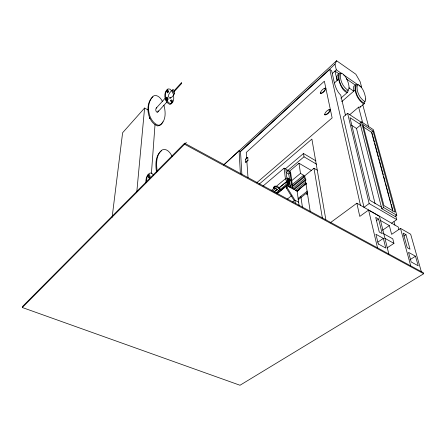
<?xml version="1.0" encoding="UTF-8"?>
<svg xmlns="http://www.w3.org/2000/svg" width="446" height="446" viewBox="0 0 446 446"><rect width="100%" height="100%" fill="white"/><g stroke="black" fill="none" stroke-linecap="round" stroke-linejoin="round"><path stroke-width="0.67" d="M145.881 182.81C145.742 179.359 146.377 175.389 149.466 173.31L150.62 172.992L151.807 173.288L153.63 175.105M146.572 181.528L146.935 177.541L148.423 174.213M184.611 143.222L184.583 144.242L423.7 273.738L239.998 385.255L22.3 307.506L22.517 306.525L184.611 143.222L423.416 272.751L423.7 273.738M289.995 180.803C289.298 182.107 289.181 178.199 289.894 180.479C290.982 181.806 289.878 178.116 289.733 179.922M324.894 114.321L325.022 114.979C327.481 114.7 329.817 112.236 330.436 109.878L329.928 109.571M151.395 173.739L155.018 124.612M320.585 92.924L320.707 93.537C323.071 93.136 325.268 90.772 325.903 88.486L325.418 88.224M136.81 191.819L144.593 108.044L148.128 110M365.018 101.119L364.382 103.572L360.173 107.124L358.634 107.157L349.636 114.773M112.124 217.314L122.611 132.752L144.593 108.044M171.805 102.658C174.687 99.112 168.242 98.912 171.805 102.658L171.481 100.857L170.662 100.389M158.224 110.742L157.761 112.052L157.17 112.303C155.66 111.69 155.392 109.337 156.251 108.083L165.014 98.415M348.421 90.27L347.479 92.383L340.833 98.192M149.142 178.11L148.992 175.562L148.317 175.044L147.704 175.579M170.835 97.367L169.887 98.371C166.113 95.935 170.707 91.107 173.037 89.668L173.343 89.629C177.023 91.965 172.792 96.687 170.467 98.137M167.311 100.489C167.729 99.664 167.3 97.49 166.107 98.02M167.735 92.98C168.281 92.16 167.445 89.624 166.397 90.767M240.394 151.328L334.974 64.218L336.585 60.745L355.841 74.226L360.151 81.724L361.695 87.377L359.437 85.822M360.173 107.124L360.68 106.181M162.941 121.819L161.458 124.133L159.601 125.538L157.505 125.934C147.13 121.925 144.649 103.963 152.811 96.754M172.396 102.429L170.762 104.197L169.731 104.353C164.602 102.257 162.968 93.158 167.322 89.613M181.36 82.794L181.633 83.463L181.405 82.766L173.399 91.558M172.769 89.852C171.922 91.14 172.307 93.448 173.795 94.084L174.375 93.855M347.484 90.466L346.927 91.118L346.118 91.19C341.218 87.862 338.313 80.927 339.122 75.079L339.69 74.488M173.193 92.74L181.633 83.463M157.761 112.052L167.038 101.894M337.806 74.504L336.802 76.467L337.154 80.47L334.952 71.07L338.904 73.791M22.3 307.506L186.378 142.441M223.808 164.869L239.067 150.781L240.511 151.59L241.883 174.325M223.708 164.975L336.585 60.745M240.511 151.59L329.761 69.425L331.618 70.697C333.864 78.931 334.249 88.832 340.755 95.188L345.427 115.107M332.264 73.523L336.306 69.832L334.974 64.218M245.774 162.344L245.573 159.35L247.77 157.366L247.982 160.359C244.057 164.524 246.041 160.85 247.982 160.359M334.411 82.934L338.531 79.232L338.18 77.03L338.508 73.952L339.161 73.272L340.092 73.233L341.229 73.83M341.725 101.632L355.15 89.964M256.734 182.743L332.136 117.9L324.359 81.205L246.259 152.46L246.671 158.363M259.126 184.209L311.882 139.085L325.864 219.811M361.383 122.349L347.612 113.312L343.219 117.047L363.992 207.318L369.16 203.571L396.773 219.627L391.582 223.184M262.995 186.088L284.096 168.181L290.58 171.872L292.866 189.009M285.072 169.09L303.492 153.502L315.946 160.883M287.609 170.623L304.01 156.814L303.492 153.502M289.415 171.286L298.987 163.258L311.431 170.489M289.499 179.47L288.791 174.007L290.123 172.897L285.903 170.5L287.887 186.211M161.502 150.631C155.124 155.542 155.453 164.925 156.501 172.139M273.621 187.225L274.953 186.11L277.323 186.383L279.882 188.128L280.049 189.583L277.891 187.733L276.219 186.974L275.031 186.835L273.693 187.95A2.788 1.427 49.9 0 1 273.621 187.225L273.995 187.164M271.174 190.643L274.335 188.006M276.448 186.244L285.412 178.774L284.096 168.181M286.733 178.757L287.625 178.01L288.941 178.746L289.588 183.769L288.233 184.884L287.352 184.399M272.735 190.955L275.912 188.312M287.938 179.721L288.835 178.98L287.815 178.406L288.372 182.799L289.404 183.373L288.835 178.98M274.167 191.852L277.328 189.232M278.912 187.922L286.672 181.483L285.412 178.774M274.112 192.109L277.317 189.455M278.917 188.128L285.858 182.375L286.856 182.932L286.672 181.483M361.466 121.847L359.983 123.074L381.809 208.734L395.067 216.477L396.801 215.279L373.402 129.691L361.466 121.847L383.543 207.507L396.801 215.279M287.943 182.737L288.211 182.514L288.367 182.899M276.052 192.878L286.131 184.56L285.858 182.375M287.363 183.78L288.267 183.033L287.625 178.01M291.444 180.864L300.481 173.41L298.987 163.258M276.96 193.374L286.555 185.475L287.224 185.843M276.62 193.776L286.828 185.363L297.097 191.055L299.11 205.556M277.117 193.765L286.193 186.294L286.416 188.134L294.271 200.767M375.097 203.694L356.505 128.459L360.446 125.209M286.416 188.134L287.101 187.571L286.828 185.363M291.918 184.8L303.626 175.211L300.481 173.41M292.102 186.177L303.832 176.588L303.626 175.211M317.268 170.182L313.973 168.254L304.741 175.796L310.199 211.387M292.191 186.958L304.462 176.945L304.25 175.568M292.364 188.708L305.153 178.3M293.619 189.215L305.895 179.242M294.237 189.556L305.984 180.028M295.458 190.42L305.588 182.224M296.713 190.933L306.335 183.172M297.097 191.055L306.246 183.68M287.191 199.228L291.472 195.772M297.136 191.217L299.818 189.054M297.331 191.273L299.472 189.55M305.348 184.817L306.419 183.953M373.034 131.085L395.1 212.14L383.911 205.556L362.91 124.445L373.034 131.085L371.54 132.284L392.831 211.326M292.637 202.066L294.968 200.209L298.642 202.211M298.123 198.453L307.383 191.083M298.056 199.836L307.3 192.499M330.09 222.916L356.856 203.214L398.25 227.014L398.958 229.629M171.543 103.204L170.935 103.294M388.84 253.997L379.457 216.304L368.602 210.06L359.771 216.405L356.856 203.214M381.809 208.734L383.543 207.507M156.251 108.083L156.836 107.843M376.452 220.553L378.598 219.053L382.2 233.643L379.256 231.998L375.705 217.397L378.598 219.053M382.478 230.259L389.336 225.565L391.616 234.356L400.486 228.391L410.671 234.245L421.331 271.625M377.834 242.117L383.365 238.387L385.751 248.054L378.241 243.951M403.82 236.124L405.972 234.702L410.013 249.197L407.231 247.641L403.234 233.135L405.972 234.702M387 247.959L393.952 243.365L392.775 238.833L383.125 233.431M409.935 259.717L415.488 256.21L418.203 265.794L411.173 261.953L408.53 252.352L415.488 256.21M324.348 88.682L324.939 88.364M328.808 110L329.427 109.699M364.382 103.572L363.574 103.857C357.809 100.205 353.711 91.424 355.468 84.751L356.276 84.528L357.324 84.941M363.791 102.324L363.089 102.569C358.071 99.391 354.514 91.759 356.036 85.95L356.739 85.749M354.916 85.716L354.107 85.944L353.589 86.808L353.767 91.162L348.895 87.84M347.479 92.383L346.548 92.473C341.859 89.847 339.98 84.104 338.531 79.232M273.693 187.95L276.13 188.597L278.705 190.687M247.77 157.366L246.376 158.196L245.573 159.35M274.056 187.309L274.156 187.9L274.19 187.515M383.365 238.387L375.939 234.261L378.292 244.046M287.659 185.369L290.463 186.924M288.963 186.807L291.121 188.006M288.267 183.033L289.588 183.769M288.595 184.544L290.837 185.792M384.859 238.309L393.952 243.365M286.382 172.641L288.791 174.007M303.832 176.588L304.462 176.945M380.427 220.475L389.336 225.565M381.375 207.028L369.901 200.315L349.987 117.644L360.318 124.401M304.01 156.814L316.521 164.195M351.543 125.248L356.505 128.459M363.105 126.776L371.847 132.484L372.566 135.166M286.555 185.475L286.131 184.56M346.235 78.842L355.261 85.058M336.306 69.832L341.385 73.345M343.643 74.906L358.311 85.041M275.79 188.279L275.645 187.956M172.017 91.257L170.043 89.155L167.958 88.905C163.604 92.45 165.26 101.549 170.383 103.645L171.415 103.489C174.258 101.638 173.946 97.579 173.377 94.658M287.101 187.571L294.968 200.209L295.419 203.554M289.906 179.877C288.272 177.893 289.933 183.434 290.145 180.714M166.146 100.367L165.873 99.67M162.444 101.521C161.173 98.783 159.005 96.124 155.91 95.5L153.881 95.762C145.056 102.647 147.682 121.201 158.14 125.248L160.237 124.858C166.297 120.543 165.683 111.561 163.888 105.167M172.061 156.479C170.645 153.257 168.209 149.878 164.474 149.371L162.199 149.906C155.805 154.84 156.172 164.267 157.232 171.498M400.486 228.391L410.738 265.877M395.697 215.674L396.773 219.627M372.928 136.509L374.378 141.884M374.74 143.222L377.461 153.296M377.818 154.634L378.364 156.652M378.726 157.99L383.253 174.776M383.616 176.12L385.065 181.489M385.428 182.832L389.046 196.257M389.408 197.6L390.858 202.969M391.22 204.313L392.67 209.681M362.771 104.732L368.697 126.92M394.03 221.746L394.927 225.107M358.634 107.157L362.776 123.124M360.942 124.808L361.109 125.471M347.612 113.312L369.16 203.571M368.602 210.06L377.511 247.853M329.761 69.425L360.435 205.272M313.973 168.254L322.464 218.59M306.915 193.006L307.132 194.456L306.491 194.099L306.346 193.135M300.899 196.614L302.477 207.607M290.123 172.897L292.197 188.602M289.766 181.516L290.563 187.666M288.038 182.715L287.882 182.33L287.926 182.654M246.878 161.352L248.015 177.826M239.067 150.781L240.405 173.717M275.031 186.835A2.793 1.422 49.9 0 1 274.953 186.11M149.834 118.19C149.455 119.316 149.343 116.98 149.834 118.19M150.018 176.142L149.823 177.419L149.209 177.96C147.938 177.486 147.738 174.932 148.997 174.358L149.672 174.877L150.018 176.142M330.124 109.677C329.505 112.03 327.169 114.494 324.716 114.778L324.554 114.533C325.179 112.18 327.503 109.727 329.962 109.432L330.124 109.677M325.602 88.286C324.967 90.571 322.77 92.935 320.406 93.337L320.25 93.114C320.891 90.828 323.082 88.475 325.446 88.063L325.602 88.286M365.753 99.012L365.202 101.13L364.499 101.376C359.487 98.181 355.908 90.571 357.408 84.751L358.105 84.556C362.983 87.366 364.99 93.705 365.753 99.012M168.109 99.124C165.589 103.282 166.514 92.779 168.109 99.124M168.521 91.636C166.029 95.667 166.943 85.42 168.521 91.636M349.146 88.063L348.332 89.886L347.523 89.958C342.628 86.619 339.701 79.695 340.488 73.846L341.056 73.25L341.865 73.216C346.609 76.327 348.8 82.582 349.146 88.063"/></g></svg>
